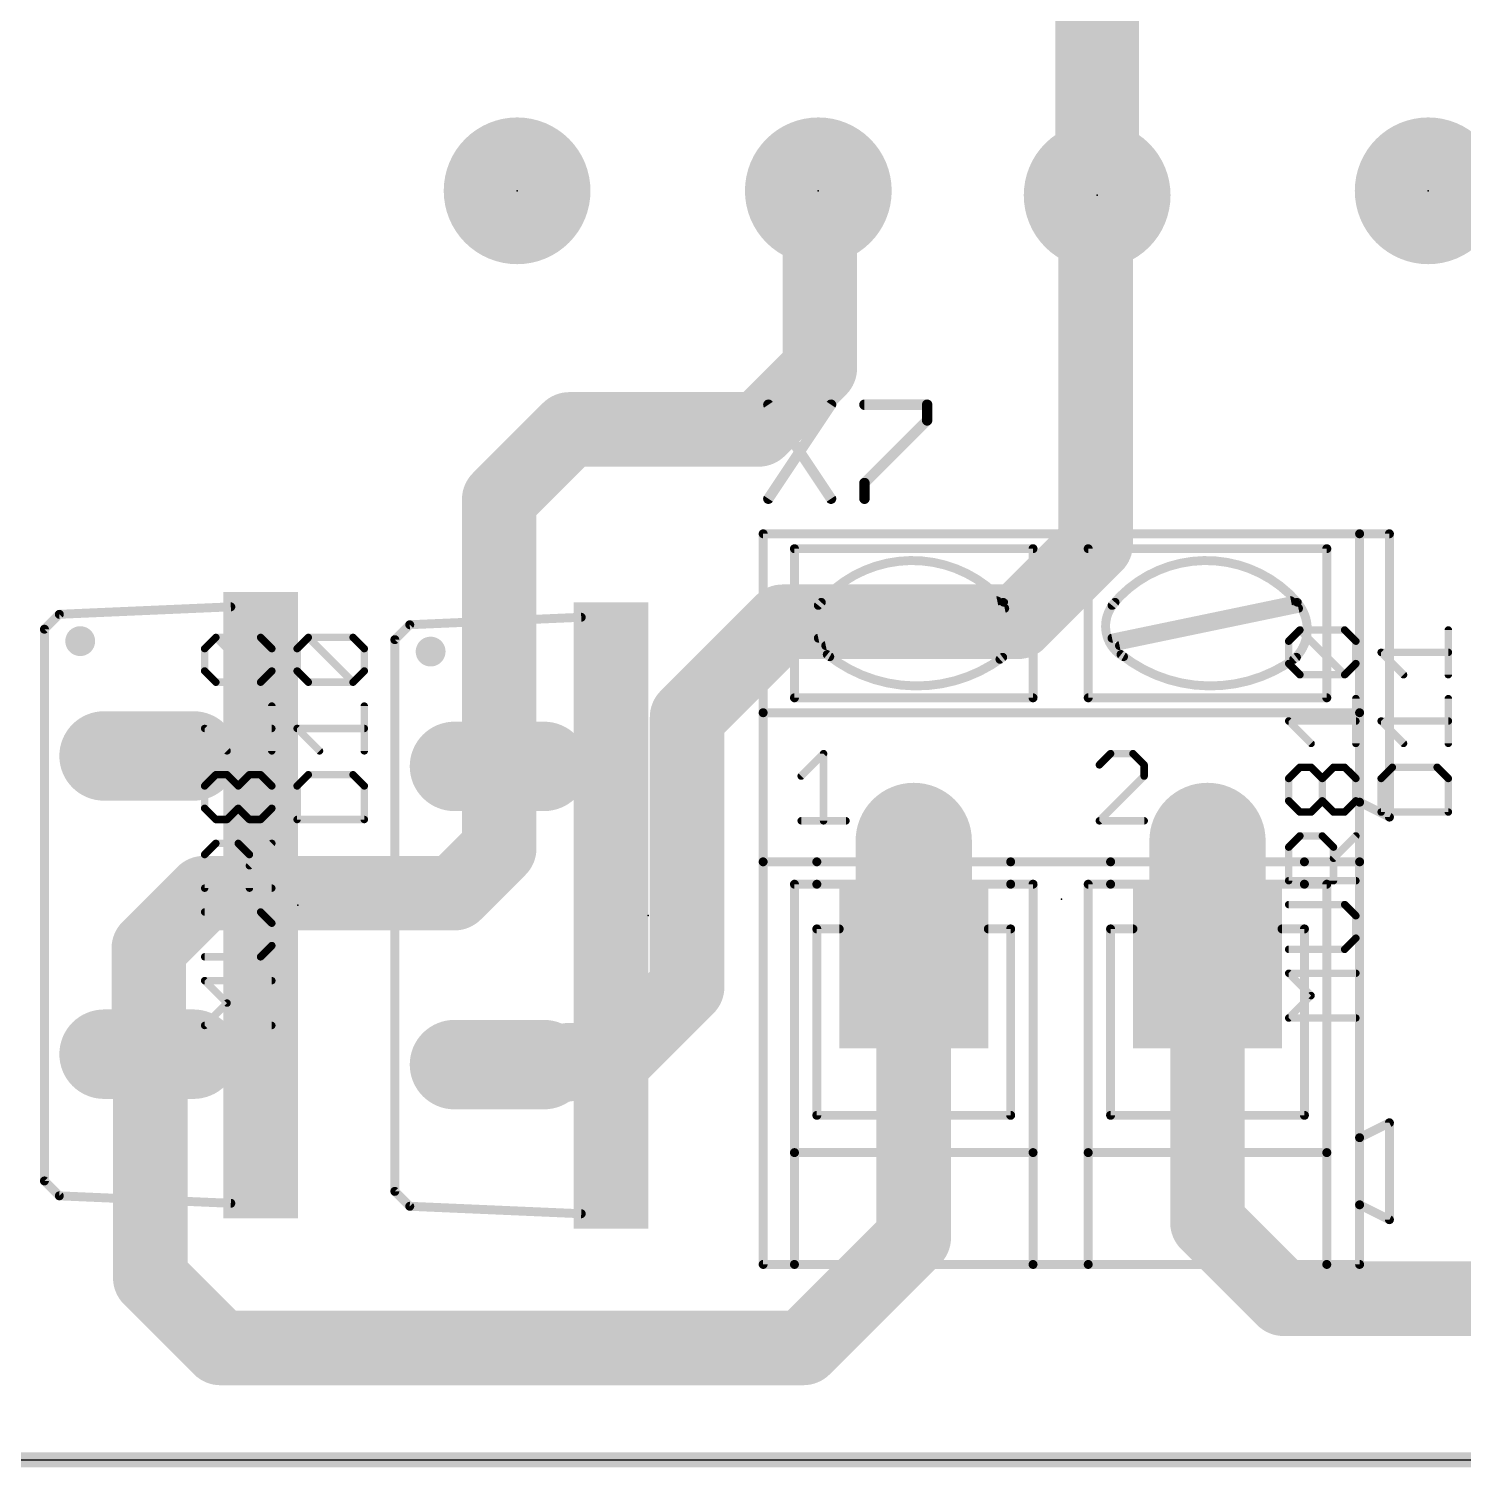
# Model space of a CAD drawing. Extents: x 0 to 165, y 0 to 217.
# Drawn here: x 81.24 to 105.68, y -0.13 to 24.38 of the extents above; entities that cross this region are included whole.
import ezdxf

# ---------------------------------------------------------------- set-up
doc = ezdxf.new("R2010")
doc.units = 0
for name, color, linetype in [('16', 175, 'CONTINUOUS'), ('17', 82, 'CONTINUOUS'), ('20', 7, 'CONTINUOUS'), ('21', 253, 'CONTINUOUS'), ('23', 7, 'CONTINUOUS'), ('25', 253, 'CONTINUOUS'), ('27', 253, 'CONTINUOUS'), ('51', 253, 'CONTINUOUS')]:
    doc.layers.add(name, color=color, linetype=linetype)

# ---------------------------------------------------------------- blocks, each defined once
blk = doc.blocks.new('RECT')
blk.add_solid([(-0.5, -0.5), (0.5, -0.5), (-0.5, 0.5), (0.5, 0.5)])
blk = doc.blocks.new('LONGP100')
at = {"const_width": 1}
blk.add_lwpolyline([(-0.5, 0), (0.5, 0)], dxfattribs=at)
at = {"const_width": 0.5}
for points in [[(-0.5, 0.25, 1), (-0.5, -0.25)], [(0.5, -0.25, 1), (0.5, 0.25)]]:
    blk.add_lwpolyline(points, format="xyb", dxfattribs=at)
blk = doc.blocks.new('ROUNDP')
at = {"const_width": 0.5}
blk.add_lwpolyline([(0, -0.25, 1), (0, 0.25, 1), (0, -0.25)], format="xyb", dxfattribs=at)

msp = doc.modelspace()

# ---------------------------------------------------------------- linework, layer by layer
at = {"layer": '16'}
for points, const_width in [([(99.441, 21.5392), (99.441, 40.513)], 1.4224), ([(94.7166, 21.59), (94.6912, 21.6154)], 1.27), ([(94.7166, 18.5928), (94.7166, 21.59)], 1.27), ([(99.4156, 21.5138), (99.441, 21.5392)], 1.27), ([(99.4156, 15.5956), (99.4156, 21.5138)], 1.27), ([(93.6752, 17.5514), (94.7166, 18.5928)], 1.27), ([(89.2556, 16.3576), (90.4494, 17.5514)], 1.27), ([(90.4494, 17.5514), (93.6752, 17.5514)], 1.27), ([(89.2556, 11.811), (89.2556, 16.3576)], 1.27), ([(98.0948, 14.2748), (99.4156, 15.5956)], 1.27), ([(92.456, 12.6492), (94.0816, 14.2748)], 1.27), ([(94.0816, 14.2748), (98.0948, 14.2748)], 1.27), ([(92.456, 8.0518), (92.456, 12.6492)], 1.27), ([(89.2556, 10.414), (89.2556, 11.811)], 1.27), ([(88.4936, 9.652), (89.2556, 10.414)], 1.27), ([(83.2866, 8.7122), (84.2264, 9.652)], 1.27), ([(84.2264, 9.652), (88.4936, 9.652)], 1.27), ([(96.3168, 9.5504), (96.3168, 3.7846)], 1.27), ([(101.3206, 9.5504), (101.3206, 4.0386)], 1.27), ([(83.2866, 6.9088), (83.2866, 8.7122)], 1.27), ([(91.2114, 6.8072), (92.456, 8.0518)], 1.27), ([(83.312, 6.8834), (83.2866, 6.9088)], 1.27), ([(83.312, 3.0988), (83.312, 6.8834)], 1.27), ([(89.2556, 6.731), (90.3732, 6.731)], 1.27), ([(90.3732, 6.731), (90.4494, 6.8072)], 1.27), ([(90.4494, 6.8072), (91.2114, 6.8072)], 1.27), ([(101.3206, 4.0386), (102.616, 2.7432)], 1.27), ([(96.3168, 3.7846), (94.4372, 1.905)], 1.27), ([(84.5058, 1.905), (83.312, 3.0988)], 1.27), ([(102.616, 2.7432), (106.7308, 2.7432)], 1.27), ([(94.4372, 1.905), (84.5058, 1.905)], 1.27), ([(165.1, 0), (0, 0)], 0.254)]:
    msp.add_lwpolyline(points, dxfattribs=dict(at, const_width=const_width))
for points, const_width in [([(94.9157, 21.8399, 1), (94.4667, 21.3909)], 0.635), ([(95.0341, 21.59, 1), (94.3991, 21.59)], 0.635), ([(94.4921, 21.3655, 1), (94.9411, 21.8145)], 0.635), ([(99.7331, 21.5138, 1), (99.0981, 21.5138)], 0.635), ([(99.1911, 21.7383, 1), (99.6401, 21.2893)], 0.635), ([(99.6655, 21.3147, 1), (99.2165, 21.7637)], 0.635), ([(99.0854, 21.5392, 1), (99.7966, 21.5392)], 0.7112), ([(94.9411, 18.3683, 1), (94.4921, 18.8173)], 0.635), ([(94.3991, 18.5928, 1), (95.0341, 18.5928)], 0.635), ([(90.4494, 17.8689, 1), (90.4494, 17.2339)], 0.635), ([(90.6739, 17.3269, 1), (90.2249, 17.7759)], 0.635), ([(93.6752, 17.2339, 1), (93.6752, 17.8689)], 0.635), ([(93.4507, 17.7759, 1), (93.8997, 17.3269)], 0.635), ([(89.5731, 16.3576, 1), (88.9381, 16.3576)], 0.635), ([(89.0311, 16.5821, 1), (89.4801, 16.1331)], 0.635), ([(99.6401, 15.3711, 1), (99.1911, 15.8201)], 0.635), ([(99.0981, 15.5956, 1), (99.7331, 15.5956)], 0.635), ([(94.0816, 14.5923, 1), (94.0816, 13.9573)], 0.635), ([(94.3061, 14.0503, 1), (93.8571, 14.4993)], 0.635), ([(97.8703, 14.4993, 1), (98.3193, 14.0503)], 0.635), ([(98.0948, 13.9573, 1), (98.0948, 14.5923)], 0.635), ([(92.7735, 12.6492, 1), (92.1385, 12.6492)], 0.635), ([(92.2315, 12.8737, 1), (92.6805, 12.4247)], 0.635), ([(89.5731, 11.811, 1), (88.9381, 11.811)], 0.635), ([(88.9381, 11.811, 1), (89.5731, 11.811)], 0.635), ([(89.4801, 10.1895, 1), (89.0311, 10.6385)], 0.635), ([(88.9381, 10.414, 1), (89.5731, 10.414)], 0.635), ([(84.2264, 9.9695, 1), (84.2264, 9.3345)], 0.635), ([(84.4509, 9.4275, 1), (84.0019, 9.8765)], 0.635), ([(88.2691, 9.8765, 1), (88.7181, 9.4275)], 0.635), ([(88.4936, 9.3345, 1), (88.4936, 9.9695)], 0.635), ([(96.6343, 9.5504, 1), (95.9993, 9.5504)], 0.635), ([(101.6381, 9.5504, 1), (101.0031, 9.5504)], 0.635), ([(83.6041, 8.7122, 1), (82.9691, 8.7122)], 0.635), ([(83.0621, 8.9367, 1), (83.5111, 8.4877)], 0.635), ([(92.6805, 7.8273, 1), (92.2315, 8.2763)], 0.635), ([(92.1385, 8.0518, 1), (92.7735, 8.0518)], 0.635), ([(83.5111, 7.1333, 1), (83.0621, 6.6843)], 0.635), ([(83.6295, 6.8834, 1), (82.9945, 6.8834)], 0.635), ([(83.0875, 6.6589, 1), (83.5365, 7.1079)], 0.635), ([(89.2556, 7.0485, 1), (89.2556, 6.4135)], 0.635), ([(90.4494, 7.1247, 1), (90.4494, 6.4897)], 0.635), ([(90.6739, 6.5827, 1), (90.2249, 7.0317)], 0.635), ([(90.3732, 6.4135, 1), (90.3732, 7.0485)], 0.635), ([(91.2114, 6.4897, 1), (91.2114, 7.1247)], 0.635), ([(82.9691, 6.9088, 1), (83.6041, 6.9088)], 0.635), ([(90.1487, 6.9555, 1), (90.5977, 6.5065)], 0.635), ([(90.9869, 7.0317, 1), (91.4359, 6.5827)], 0.635), ([(101.5451, 4.2631, 1), (101.0961, 3.8141)], 0.635), ([(96.5413, 3.5601, 1), (96.0923, 4.0091)], 0.635), ([(101.0031, 4.0386, 1), (101.6381, 4.0386)], 0.635), ([(95.9993, 3.7846, 1), (96.6343, 3.7846)], 0.635), ([(83.5365, 3.3233, 1), (83.0875, 2.8743)], 0.635), ([(82.9945, 3.0988, 1), (83.6295, 3.0988)], 0.635), ([(102.616, 3.0607, 1), (102.616, 2.4257)], 0.635), ([(102.3915, 2.5187, 1), (102.8405, 2.9677)], 0.635), ([(84.5058, 2.2225, 1), (84.5058, 1.5875)], 0.635), ([(94.4372, 1.5875, 1), (94.4372, 2.2225)], 0.635), ([(84.2813, 1.6805, 1), (84.7303, 2.1295)], 0.635), ([(94.2127, 2.1295, 1), (94.6617, 1.6805)], 0.635)]:
    msp.add_lwpolyline(points, format="xyb", dxfattribs=dict(at, const_width=const_width))
at = {"layer": '20'}
msp.add_line((0, 0), (165.08, 0), dxfattribs=at)
at = {"layer": '21'}
for points, const_width in [([(103.9114, 15.7734), (93.7514, 15.7734)], 0.1524), ([(93.7514, 12.7254), (93.7514, 15.7734)], 0.1524), ([(103.9114, 15.7734), (103.9114, 12.7254)], 0.1524), ([(103.9114, 15.7734), (104.4194, 15.7734)], 0.1524), ([(104.4194, 15.7734), (104.4194, 10.9474)], 0.1524), ([(94.2848, 12.9794), (94.2848, 15.5194)], 0.1524), ([(98.3488, 15.5194), (94.2848, 15.5194)], 0.1524), ([(98.3488, 12.9794), (98.3488, 15.5194)], 0.1524), ([(99.2886, 12.9794), (99.2886, 15.5194)], 0.1524), ([(99.2886, 15.5194), (103.3526, 15.5194)], 0.1524), ([(103.3526, 15.5194), (103.3526, 12.9794)], 0.1524), ([(94.6912, 13.9954), (97.7392, 14.6304)], 0.1524), ([(99.695, 13.9954), (102.743, 14.6304)], 0.1524), ([(81.7626, 14.4018), (81.5086, 14.1478)], 0.1524), ([(81.7626, 14.4018), (84.6836, 14.5288)], 0.1524), ([(94.8182, 13.8684), (97.8662, 14.5034)], 0.1524), ([(99.822, 13.8684), (102.87, 14.5034)], 0.1524), ([(81.5086, 4.7498), (81.5086, 14.1478)], 0.1524), ([(87.7316, 14.224), (87.4776, 13.97)], 0.1524), ([(87.7316, 14.224), (90.6526, 14.351)], 0.1524), ([(87.4776, 4.572), (87.4776, 13.97)], 0.1524), ([(98.3488, 12.9794), (94.2848, 12.9794)], 0.1524), ([(103.3526, 12.9794), (99.2886, 12.9794)], 0.1524), ([(93.7514, 10.1854), (93.7514, 12.7254)], 0.1524), ([(93.7514, 12.7254), (103.9114, 12.7254)], 0.1524), ([(103.9114, 12.7254), (103.9114, 11.2014)], 0.1524), ([(94.3991, 11.6466), (94.7804, 12.0279)], 0.127), ([(94.7804, 12.0279), (94.7804, 10.8839)], 0.127), ([(99.6698, 12.0279), (99.4791, 11.8372)], 0.127), ([(100.0511, 12.0279), (99.6698, 12.0279)], 0.127), ([(100.2418, 11.8372), (100.0511, 12.0279)], 0.127), ([(100.2418, 11.6466), (100.2418, 11.8372)], 0.127), ([(99.4791, 10.8839), (100.2418, 11.6466)], 0.127), ([(104.4194, 10.9474), (103.9114, 11.2014)], 0.1524), ([(103.9114, 11.2014), (103.9114, 10.1854)], 0.1524), ([(94.3991, 10.8839), (95.1617, 10.8839)], 0.127), ([(100.2418, 10.8839), (99.4791, 10.8839)], 0.127), ([(93.7514, 3.3274), (93.7514, 10.1854)], 0.1524), ([(93.7514, 10.1854), (94.6658, 10.1854)], 0.1524), ([(97.9678, 10.1854), (99.6696, 10.1854)], 0.1524), ([(103.9114, 10.1854), (102.9716, 10.1854)], 0.1524), ([(103.9114, 10.1854), (103.9114, 5.4864)], 0.1524), ([(94.2848, 9.8044), (94.2848, 5.2324)], 0.1524), ([(94.2848, 9.8044), (94.6658, 9.8044)], 0.1524), ([(98.3488, 9.8044), (97.9678, 9.8044)], 0.1524), ([(98.3488, 5.2324), (98.3488, 9.8044)], 0.1524), ([(99.2886, 5.2324), (99.2886, 9.8044)], 0.1524), ([(99.2886, 9.8044), (99.6696, 9.8044)], 0.1524), ([(103.3526, 9.8044), (102.9716, 9.8044)], 0.1524), ([(103.3526, 9.8044), (103.3526, 5.2324)], 0.1524), ([(94.6658, 5.8674), (94.6658, 9.0424)], 0.1524), ([(97.9678, 5.8674), (97.9678, 9.0424)], 0.1524), ([(99.6696, 5.8674), (99.6696, 9.0424)], 0.1524), ([(102.9716, 5.8674), (102.9716, 9.0424)], 0.1524), ([(97.9678, 5.8674), (94.6658, 5.8674)], 0.1524), ([(102.9716, 5.8674), (99.6696, 5.8674)], 0.1524), ([(104.4194, 5.7404), (103.9114, 5.4864)], 0.1524), ([(104.4194, 5.7404), (104.4194, 4.0894)], 0.1524), ([(103.9114, 5.4864), (103.9114, 4.3434)], 0.1524), ([(98.3488, 5.2324), (94.2848, 5.2324)], 0.1524), ([(94.2848, 5.2324), (94.2848, 3.3274)], 0.1524), ([(98.3488, 3.3274), (98.3488, 5.2324)], 0.1524), ([(99.2886, 3.3274), (99.2886, 5.2324)], 0.1524), ([(99.2886, 5.2324), (103.3526, 5.2324)], 0.1524), ([(103.3526, 5.2324), (103.3526, 3.3274)], 0.1524), ([(81.5086, 4.7498), (81.7626, 4.4958)], 0.1524), ([(84.6836, 4.3688), (81.7626, 4.4958)], 0.1524), ([(87.4776, 4.572), (87.7316, 4.318)], 0.1524), ([(104.4194, 4.0894), (103.9114, 4.3434)], 0.1524), ([(103.9114, 4.3434), (103.9114, 3.3274)], 0.1524), ([(90.6526, 4.191), (87.7316, 4.318)], 0.1524), ([(93.7514, 3.3274), (94.2848, 3.3274)], 0.1524), ([(94.2848, 3.3274), (98.3488, 3.3274)], 0.1524), ([(98.3488, 3.3274), (99.2886, 3.3274)], 0.1524), ([(99.2886, 3.3274), (103.3526, 3.3274)], 0.1524), ([(103.3526, 3.3274), (103.9114, 3.3274)], 0.1524)]:
    msp.add_lwpolyline(points, dxfattribs=dict(at, const_width=const_width))
for points, const_width in [([(93.7514, 15.8115, 1), (93.7514, 15.7353)], 0.0762), ([(93.7895, 15.7734, 1), (93.7133, 15.7734)], 0.0762), ([(103.9495, 15.7734, 1), (103.8733, 15.7734)], 0.0762), ([(103.9114, 15.8115, 1), (103.9114, 15.7353)], 0.0762), ([(103.9114, 15.7353, 1), (103.9114, 15.8115)], 0.0762), ([(104.4575, 15.7734, 1), (104.3813, 15.7734)], 0.0762), ([(104.4194, 15.7353, 1), (104.4194, 15.8115)], 0.0762), ([(94.3229, 15.5194, 1), (94.2467, 15.5194)], 0.0762), ([(94.2848, 15.5575, 1), (94.2848, 15.4813)], 0.0762), ([(98.3869, 15.5194, 1), (98.3107, 15.5194)], 0.0762), ([(98.3488, 15.4813, 1), (98.3488, 15.5575)], 0.0762), ([(99.3267, 15.5194, 1), (99.2505, 15.5194)], 0.0762), ([(99.2886, 15.5575, 1), (99.2886, 15.4813)], 0.0762), ([(103.3907, 15.5194, 1), (103.3145, 15.5194)], 0.0762), ([(103.3526, 15.4813, 1), (103.3526, 15.5575)], 0.0762), ([(97.8456, 14.6092, 0.4664), (94.6912, 14.5542)], 0.1524), ([(102.8492, 14.609, 0.4664), (99.695, 14.5542)], 0.1524), ([(97.747, 14.5931, 1), (97.7314, 14.6677)], 0.0762), ([(102.7508, 14.5931, 1), (102.7352, 14.6677)], 0.0762), ([(81.7609, 14.4399, 1), (81.7643, 14.3637)], 0.0762), ([(81.7895, 14.3749, 1), (81.7357, 14.4287)], 0.0762), ([(84.6853, 14.4907, 1), (84.6819, 14.5669)], 0.0762), ([(94.742, 14.605, 0.4889), (94.8857, 13.6801)], 0.1524), ([(94.6616, 14.5782, 1), (94.7208, 14.5302)], 0.0762), ([(94.7697, 14.5789, 1), (94.7143, 14.6311)], 0.0762), ([(97.785, 13.6353, 0.4171), (97.8407, 14.6049)], 0.1524), ([(97.869, 14.6304, 1), (97.8124, 14.5794)], 0.0762), ([(97.8168, 14.5842, 1), (97.8744, 14.6342)], 0.0762), ([(97.874, 14.4661, 1), (97.8584, 14.5407)], 0.0762), ([(99.7458, 14.605, 0.4889), (99.8895, 13.6801)], 0.1524), ([(99.6654, 14.5782, 1), (99.7246, 14.5302)], 0.0762), ([(99.7735, 14.5789, 1), (99.7181, 14.6311)], 0.0762), ([(102.7888, 13.6353, 0.4171), (102.8445, 14.6049)], 0.1524), ([(102.8728, 14.6304, 1), (102.8162, 14.5794)], 0.0762), ([(102.8204, 14.584, 1), (102.878, 14.634)], 0.0762), ([(102.8778, 14.4661, 1), (102.8622, 14.5407)], 0.0762), ([(81.5467, 14.1478, 1), (81.4705, 14.1478)], 0.0762), ([(81.4817, 14.1747, 1), (81.5355, 14.1209)], 0.0762), ([(87.7299, 14.2621, 1), (87.7333, 14.1859)], 0.0762), ([(87.7585, 14.1971, 1), (87.7047, 14.2509)], 0.0762), ([(90.6543, 14.3129, 1), (90.6509, 14.3891)], 0.0762), ([(82.1182, 13.8176, 1), (82.1182, 14.0716, 1), (82.1182, 13.8176)], 0.254), ([(87.5157, 13.97, 1), (87.4395, 13.97)], 0.0762), ([(87.4507, 13.9969, 1), (87.5045, 13.9431)], 0.0762), ([(88.0872, 13.6398, 1), (88.0872, 13.8938, 1), (88.0872, 13.6398)], 0.254), ([(94.6834, 14.0327, 1), (94.699, 13.9581)], 0.0762), ([(99.6872, 14.0327, 1), (99.7028, 13.9581)], 0.0762), ([(94.8104, 13.9057, 1), (94.826, 13.8311)], 0.0762), ([(94.8436, 13.716, 0.342), (97.8314, 13.6692)], 0.1524), ([(94.8674, 13.7458, 1), (94.8198, 13.6862)], 0.0762), ([(94.8672, 13.6468, 1), (94.9042, 13.7134)], 0.0762), ([(97.8543, 13.6387, 1), (97.8085, 13.6997)], 0.0762), ([(99.8142, 13.9057, 1), (99.8298, 13.8311)], 0.0762), ([(99.8474, 13.716, 0.342), (102.8352, 13.6693)], 0.1524), ([(99.8712, 13.7458, 1), (99.8236, 13.6862)], 0.0762), ([(99.871, 13.6468, 1), (99.908, 13.7134)], 0.0762), ([(102.8581, 13.6388, 1), (102.8123, 13.6998)], 0.0762), ([(97.7598, 13.6639, 1), (97.8102, 13.6067)], 0.0762), ([(102.7636, 13.6639, 1), (102.814, 13.6067)], 0.0762), ([(94.2848, 13.0175, 1), (94.2848, 12.9413)], 0.0762), ([(94.2467, 12.9794, 1), (94.3229, 12.9794)], 0.0762), ([(98.3107, 12.9794, 1), (98.3869, 12.9794)], 0.0762), ([(98.3488, 12.9413, 1), (98.3488, 13.0175)], 0.0762), ([(99.2886, 13.0175, 1), (99.2886, 12.9413)], 0.0762), ([(99.2505, 12.9794, 1), (99.3267, 12.9794)], 0.0762), ([(103.3145, 12.9794, 1), (103.3907, 12.9794)], 0.0762), ([(103.3526, 12.9413, 1), (103.3526, 13.0175)], 0.0762), ([(93.7895, 12.7254, 1), (93.7133, 12.7254)], 0.0762), ([(93.7514, 12.7635, 1), (93.7514, 12.6873)], 0.0762), ([(93.7133, 12.7254, 1), (93.7895, 12.7254)], 0.0762), ([(103.9495, 12.7254, 1), (103.8733, 12.7254)], 0.0762), ([(103.8733, 12.7254, 1), (103.9495, 12.7254)], 0.0762), ([(103.9114, 12.6873, 1), (103.9114, 12.7635)], 0.0762), ([(94.8122, 12.0279, 1), (94.7487, 12.0279)], 0.0635), ([(94.8029, 12.0054, 1), (94.758, 12.0503)], 0.0635), ([(99.6698, 12.0596, 1), (99.6698, 11.9961)], 0.0635), ([(99.6922, 12.0054, 1), (99.6473, 12.0503)], 0.0635), ([(100.0735, 12.0503, 1), (100.0286, 12.0054)], 0.0635), ([(100.0511, 11.9961, 1), (100.0511, 12.0596)], 0.0635), ([(99.4566, 11.8597, 1), (99.5016, 11.8148)], 0.0635), ([(100.2735, 11.8372, 1), (100.21, 11.8372)], 0.0635), ([(100.2193, 11.8148, 1), (100.2642, 11.8597)], 0.0635), ([(94.3766, 11.669, 1), (94.4216, 11.6241)], 0.0635), ([(100.21, 11.6466, 1), (100.2735, 11.6466)], 0.0635), ([(100.2642, 11.6241, 1), (100.2193, 11.669)], 0.0635), ([(103.9284, 11.2355, 1), (103.8944, 11.1673)], 0.0762), ([(103.9495, 11.2014, 1), (103.8733, 11.2014)], 0.0762), ([(103.8733, 11.2014, 1), (103.9495, 11.2014)], 0.0762), ([(94.3991, 10.9157, 1), (94.3991, 10.8521)], 0.0635), ([(94.7487, 10.8839, 1), (94.8122, 10.8839)], 0.0635), ([(95.1617, 10.8521, 1), (95.1617, 10.9157)], 0.0635), ([(99.4791, 10.9157, 1), (99.4791, 10.8521)], 0.0635), ([(99.4566, 10.9064, 1), (99.5016, 10.8614)], 0.0635), ([(100.2418, 10.8521, 1), (100.2418, 10.9157)], 0.0635), ([(104.3813, 10.9474, 1), (104.4575, 10.9474)], 0.0762), ([(104.4024, 10.9133, 1), (104.4364, 10.9815)], 0.0762), ([(93.7895, 10.1854, 1), (93.7133, 10.1854)], 0.0762), ([(93.7514, 10.2235, 1), (93.7514, 10.1473)], 0.0762), ([(93.7133, 10.1854, 1), (93.7895, 10.1854)], 0.0762), ([(94.6658, 10.1473, 1), (94.6658, 10.2235)], 0.0762), ([(97.9678, 10.2235, 1), (97.9678, 10.1473)], 0.0762), ([(99.6696, 10.1473, 1), (99.6696, 10.2235)], 0.0762), ([(102.9716, 10.2235, 1), (102.9716, 10.1473)], 0.0762), ([(103.9495, 10.1854, 1), (103.8733, 10.1854)], 0.0762), ([(103.8733, 10.1854, 1), (103.9495, 10.1854)], 0.0762), ([(103.9114, 10.1473, 1), (103.9114, 10.2235)], 0.0762), ([(94.3229, 9.8044, 1), (94.2467, 9.8044)], 0.0762), ([(94.2848, 9.8425, 1), (94.2848, 9.7663)], 0.0762), ([(94.6658, 9.7663, 1), (94.6658, 9.8425)], 0.0762), ([(97.9678, 9.8425, 1), (97.9678, 9.7663)], 0.0762), ([(98.3869, 9.8044, 1), (98.3107, 9.8044)], 0.0762), ([(98.3488, 9.7663, 1), (98.3488, 9.8425)], 0.0762), ([(99.3267, 9.8044, 1), (99.2505, 9.8044)], 0.0762), ([(99.2886, 9.8425, 1), (99.2886, 9.7663)], 0.0762), ([(99.6696, 9.7663, 1), (99.6696, 9.8425)], 0.0762), ([(102.9716, 9.8425, 1), (102.9716, 9.7663)], 0.0762), ([(103.3907, 9.8044, 1), (103.3145, 9.8044)], 0.0762), ([(103.3526, 9.7663, 1), (103.3526, 9.8425)], 0.0762), ([(94.7039, 9.0424, 1), (94.6277, 9.0424)], 0.0762), ([(98.0059, 9.0424, 1), (97.9297, 9.0424)], 0.0762), ([(99.7077, 9.0424, 1), (99.6315, 9.0424)], 0.0762), ([(103.0097, 9.0424, 1), (102.9335, 9.0424)], 0.0762), ([(94.6658, 5.9055, 1), (94.6658, 5.8293)], 0.0762), ([(94.6277, 5.8674, 1), (94.7039, 5.8674)], 0.0762), ([(97.9297, 5.8674, 1), (98.0059, 5.8674)], 0.0762), ([(97.9678, 5.8293, 1), (97.9678, 5.9055)], 0.0762), ([(99.6696, 5.9055, 1), (99.6696, 5.8293)], 0.0762), ([(99.6315, 5.8674, 1), (99.7077, 5.8674)], 0.0762), ([(102.9335, 5.8674, 1), (103.0097, 5.8674)], 0.0762), ([(102.9716, 5.8293, 1), (102.9716, 5.9055)], 0.0762), ([(104.4575, 5.7404, 1), (104.3813, 5.7404)], 0.0762), ([(104.4364, 5.7063, 1), (104.4024, 5.7745)], 0.0762), ([(103.9495, 5.4864, 1), (103.8733, 5.4864)], 0.0762), ([(103.8944, 5.5205, 1), (103.9284, 5.4523)], 0.0762), ([(103.8733, 5.4864, 1), (103.9495, 5.4864)], 0.0762), ([(94.2848, 5.2705, 1), (94.2848, 5.1943)], 0.0762), ([(94.3229, 5.2324, 1), (94.2467, 5.2324)], 0.0762), ([(94.2467, 5.2324, 1), (94.3229, 5.2324)], 0.0762), ([(98.3869, 5.2324, 1), (98.3107, 5.2324)], 0.0762), ([(98.3107, 5.2324, 1), (98.3869, 5.2324)], 0.0762), ([(98.3488, 5.1943, 1), (98.3488, 5.2705)], 0.0762), ([(99.3267, 5.2324, 1), (99.2505, 5.2324)], 0.0762), ([(99.2886, 5.2705, 1), (99.2886, 5.1943)], 0.0762), ([(99.2505, 5.2324, 1), (99.3267, 5.2324)], 0.0762), ([(103.3907, 5.2324, 1), (103.3145, 5.2324)], 0.0762), ([(103.3145, 5.2324, 1), (103.3907, 5.2324)], 0.0762), ([(103.3526, 5.1943, 1), (103.3526, 5.2705)], 0.0762), ([(81.4705, 4.7498, 1), (81.5467, 4.7498)], 0.0762), ([(81.5355, 4.7767, 1), (81.4817, 4.7229)], 0.0762), ([(81.7643, 4.5339, 1), (81.7609, 4.4577)], 0.0762), ([(81.7357, 4.4689, 1), (81.7895, 4.5227)], 0.0762), ([(84.6819, 4.3307, 1), (84.6853, 4.4069)], 0.0762), ([(87.4395, 4.572, 1), (87.5157, 4.572)], 0.0762), ([(87.5045, 4.5989, 1), (87.4507, 4.5451)], 0.0762), ([(103.9284, 4.3775, 1), (103.8944, 4.3093)], 0.0762), ([(103.9495, 4.3434, 1), (103.8733, 4.3434)], 0.0762), ([(87.7333, 4.3561, 1), (87.7299, 4.2799)], 0.0762), ([(87.7047, 4.2911, 1), (87.7585, 4.3449)], 0.0762), ([(90.6509, 4.1529, 1), (90.6543, 4.2291)], 0.0762), ([(103.8733, 4.3434, 1), (103.9495, 4.3434)], 0.0762), ([(104.3813, 4.0894, 1), (104.4575, 4.0894)], 0.0762), ([(104.4024, 4.0553, 1), (104.4364, 4.1235)], 0.0762), ([(93.7514, 3.3655, 1), (93.7514, 3.2893)], 0.0762), ([(93.7133, 3.3274, 1), (93.7895, 3.3274)], 0.0762), ([(94.2848, 3.3655, 1), (94.2848, 3.2893)], 0.0762), ([(94.2467, 3.3274, 1), (94.3229, 3.3274)], 0.0762), ([(94.2848, 3.2893, 1), (94.2848, 3.3655)], 0.0762), ([(98.3488, 3.3655, 1), (98.3488, 3.2893)], 0.0762), ([(98.3107, 3.3274, 1), (98.3869, 3.3274)], 0.0762), ([(98.3488, 3.2893, 1), (98.3488, 3.3655)], 0.0762), ([(99.2886, 3.3655, 1), (99.2886, 3.2893)], 0.0762), ([(99.2505, 3.3274, 1), (99.3267, 3.3274)], 0.0762), ([(99.2886, 3.2893, 1), (99.2886, 3.3655)], 0.0762), ([(103.3526, 3.3655, 1), (103.3526, 3.2893)], 0.0762), ([(103.3145, 3.3274, 1), (103.3907, 3.3274)], 0.0762), ([(103.3526, 3.2893, 1), (103.3526, 3.3655)], 0.0762), ([(103.8733, 3.3274, 1), (103.9495, 3.3274)], 0.0762), ([(103.9114, 3.2893, 1), (103.9114, 3.3655)], 0.0762)]:
    msp.add_lwpolyline(points, format="xyb", dxfattribs=dict(at, const_width=const_width))
at = {"layer": '23'}
for p in [(89.5604, 21.6154), (94.6912, 21.6154), (105.0798, 21.6154), (99.441, 21.5392), (85.8266, 9.4488), (98.8314, 9.5504), (91.7956, 9.271)]:
    msp.add_point(p, dxfattribs=at)
at = {"layer": '25'}
for points, const_width in [([(93.8403, 17.9719), (94.908, 16.3703)], 0.1778), ([(94.908, 17.9719), (93.8403, 16.3703)], 0.1778), ([(95.4775, 17.9719), (96.5452, 17.9719)], 0.1778), ([(96.5452, 17.9719), (96.5452, 17.7049)], 0.1778), ([(96.5452, 17.7049), (95.4775, 16.6372)], 0.1778), ([(95.4775, 16.6372), (95.4775, 16.3703)], 0.1778), ([(85.8129, 13.8171), (86.0036, 14.0077)], 0.127), ([(86.0036, 14.0077), (86.7662, 14.0077)], 0.127), ([(86.7662, 13.2451), (86.0036, 14.0077)], 0.127), ([(86.7662, 14.0077), (86.9569, 13.8171)], 0.127), ([(105.4227, 13.3721), (105.4227, 14.1347)], 0.127), ([(85.8129, 13.4358), (85.8129, 13.8171)], 0.127), ([(86.9569, 13.8171), (86.9569, 13.4358)], 0.127), ([(104.66, 13.3721), (104.2787, 13.7534)], 0.127), ([(104.2787, 13.7534), (105.4227, 13.7534)], 0.127), ([(86.0036, 13.2451), (85.8129, 13.4358)], 0.127), ([(86.9569, 13.4358), (86.7662, 13.2451)], 0.127), ([(86.7662, 13.2451), (86.0036, 13.2451)], 0.127), ([(105.4227, 12.2027), (105.4227, 12.9654)], 0.127), ([(86.9569, 12.0757), (86.9569, 12.8384)], 0.127), ([(86.1943, 12.0757), (85.8129, 12.457)], 0.127), ([(85.8129, 12.457), (86.9569, 12.457)], 0.127), ([(104.66, 12.2027), (104.2787, 12.584)], 0.127), ([(104.2787, 12.584), (105.4227, 12.584)], 0.127), ([(104.4694, 11.796), (104.2787, 11.6053)], 0.127), ([(105.232, 11.796), (104.4694, 11.796)], 0.127), ([(105.4227, 11.6053), (105.232, 11.796)], 0.127), ([(86.0036, 11.669), (85.8129, 11.4783)], 0.127), ([(85.8129, 11.4783), (85.8129, 10.9063)], 0.127), ([(86.7662, 11.669), (86.0036, 11.669)], 0.127), ([(86.9569, 11.4783), (86.7662, 11.669)], 0.127), ([(86.9569, 10.9063), (86.9569, 11.4783)], 0.127), ([(104.2787, 11.6053), (104.2787, 11.0333)], 0.127), ([(105.4227, 11.0333), (105.4227, 11.6053)], 0.127), ([(104.2787, 11.0333), (105.4227, 11.0333)], 0.127), ([(85.8129, 10.9063), (86.9569, 10.9063)], 0.127)]:
    msp.add_lwpolyline(points, dxfattribs=dict(at, const_width=const_width))
for points, const_width in [([(93.8773, 17.9965, 1), (93.8033, 17.9472)], 0.0889), ([(94.945, 17.9472, 1), (94.871, 17.9965)], 0.0889), ([(95.4775, 18.0163, 1), (95.4775, 17.9274)], 0.0889), ([(96.5896, 17.9719, 1), (96.5007, 17.9719)], 0.0889), ([(96.5452, 17.9274, 1), (96.5452, 18.0163)], 0.0889), ([(96.5007, 17.7049, 1), (96.5896, 17.7049)], 0.0889), ([(96.5766, 17.6735, 1), (96.5137, 17.7364)], 0.0889), ([(95.446, 16.6687, 1), (95.5089, 16.6058)], 0.0889), ([(95.5219, 16.6372, 1), (95.433, 16.6372)], 0.0889), ([(93.8033, 16.395, 1), (93.8773, 16.3456)], 0.0889), ([(94.871, 16.3456, 1), (94.945, 16.395)], 0.0889), ([(95.433, 16.3703, 1), (95.5219, 16.3703)], 0.0889), ([(86.0036, 14.0395, 1), (86.0036, 13.976)], 0.0635), ([(86.026, 14.0302, 1), (85.9811, 13.9853)], 0.0635), ([(86.026, 13.9853, 1), (85.9811, 14.0302)], 0.0635), ([(86.7887, 14.0302, 1), (86.7438, 13.9853)], 0.0635), ([(86.7662, 13.976, 1), (86.7662, 14.0395)], 0.0635), ([(105.4545, 14.1347, 1), (105.391, 14.1347)], 0.0635), ([(85.8447, 13.8171, 1), (85.7812, 13.8171)], 0.0635), ([(85.7905, 13.8395, 1), (85.8354, 13.7946)], 0.0635), ([(86.9887, 13.8171, 1), (86.9252, 13.8171)], 0.0635), ([(86.9344, 13.7946, 1), (86.9794, 13.8395)], 0.0635), ([(104.2787, 13.7852, 1), (104.2787, 13.7217)], 0.0635), ([(104.3012, 13.7759, 1), (104.2563, 13.731)], 0.0635), ([(105.4227, 13.7217, 1), (105.4227, 13.7852)], 0.0635), ([(85.8354, 13.4582, 1), (85.7905, 13.4133)], 0.0635), ([(86.9794, 13.4133, 1), (86.9344, 13.4582)], 0.0635), ([(85.7812, 13.4358, 1), (85.8447, 13.4358)], 0.0635), ([(86.0036, 13.2768, 1), (86.0036, 13.2133)], 0.0635), ([(85.9811, 13.2226, 1), (86.026, 13.2675)], 0.0635), ([(86.7438, 13.2675, 1), (86.7887, 13.2226)], 0.0635), ([(86.7438, 13.2226, 1), (86.7887, 13.2675)], 0.0635), ([(86.7662, 13.2133, 1), (86.7662, 13.2768)], 0.0635), ([(86.9252, 13.4358, 1), (86.9887, 13.4358)], 0.0635), ([(104.6376, 13.3496, 1), (104.6825, 13.3945)], 0.0635), ([(105.391, 13.3721, 1), (105.4545, 13.3721)], 0.0635), ([(105.4545, 12.9654, 1), (105.391, 12.9654)], 0.0635), ([(86.9887, 12.8384, 1), (86.9252, 12.8384)], 0.0635), ([(85.8129, 12.4888, 1), (85.8129, 12.4253)], 0.0635), ([(85.8354, 12.4795, 1), (85.7905, 12.4346)], 0.0635), ([(86.9569, 12.4253, 1), (86.9569, 12.4888)], 0.0635), ([(104.2787, 12.6158, 1), (104.2787, 12.5523)], 0.0635), ([(104.3012, 12.6065, 1), (104.2563, 12.5616)], 0.0635), ([(105.4227, 12.5523, 1), (105.4227, 12.6158)], 0.0635), ([(104.6376, 12.1802, 1), (104.6825, 12.2252)], 0.0635), ([(86.1718, 12.0532, 1), (86.2167, 12.0982)], 0.0635), ([(86.9252, 12.0757, 1), (86.9887, 12.0757)], 0.0635), ([(105.391, 12.2027, 1), (105.4545, 12.2027)], 0.0635), ([(104.4694, 11.8277, 1), (104.4694, 11.7642)], 0.0635), ([(104.4918, 11.7735, 1), (104.4469, 11.8184)], 0.0635), ([(105.2545, 11.8184, 1), (105.2096, 11.7735)], 0.0635), ([(105.232, 11.7642, 1), (105.232, 11.8277)], 0.0635), ([(85.8447, 11.4783, 1), (85.7812, 11.4783)], 0.0635), ([(85.7905, 11.5007, 1), (85.8354, 11.4558)], 0.0635), ([(86.0036, 11.7007, 1), (86.0036, 11.6372)], 0.0635), ([(86.026, 11.6465, 1), (85.9811, 11.6914)], 0.0635), ([(86.7887, 11.6914, 1), (86.7438, 11.6465)], 0.0635), ([(86.7662, 11.6372, 1), (86.7662, 11.7007)], 0.0635), ([(86.9887, 11.4783, 1), (86.9252, 11.4783)], 0.0635), ([(86.9344, 11.4558, 1), (86.9794, 11.5007)], 0.0635), ([(104.3105, 11.6053, 1), (104.247, 11.6053)], 0.0635), ([(104.2563, 11.6277, 1), (104.3012, 11.5828)], 0.0635), ([(105.4545, 11.6053, 1), (105.391, 11.6053)], 0.0635), ([(105.4002, 11.5828, 1), (105.4452, 11.6277)], 0.0635), ([(104.2787, 11.0651, 1), (104.2787, 11.0016)], 0.0635), ([(104.247, 11.0333, 1), (104.3105, 11.0333)], 0.0635), ([(105.391, 11.0333, 1), (105.4545, 11.0333)], 0.0635), ([(105.4227, 11.0016, 1), (105.4227, 11.0651)], 0.0635), ([(85.8129, 10.9381, 1), (85.8129, 10.8746)], 0.0635), ([(85.7812, 10.9063, 1), (85.8447, 10.9063)], 0.0635), ([(86.9252, 10.9063, 1), (86.9887, 10.9063)], 0.0635), ([(86.9569, 10.8746, 1), (86.9569, 10.9381)], 0.0635)]:
    msp.add_lwpolyline(points, format="xyb", dxfattribs=dict(at, const_width=const_width))
at = {"layer": '27', "const_width": 0.127}
for points in [[(84.2381, 13.8171), (84.4288, 14.0077)], [(84.4288, 14.0077), (85.1914, 14.0077)], [(85.1914, 13.2451), (84.4288, 14.0077)], [(85.1914, 14.0077), (85.3821, 13.8171)], [(102.7039, 13.9441), (102.8946, 14.1347)], [(102.7039, 13.5628), (102.7039, 13.9441)], [(102.8946, 14.1347), (103.6572, 14.1347)], [(103.6572, 13.3721), (102.8946, 14.1347)], [(103.6572, 14.1347), (103.8479, 13.9441)], [(103.8479, 13.9441), (103.8479, 13.5628)], [(84.2381, 13.4358), (84.2381, 13.8171)], [(85.3821, 13.8171), (85.3821, 13.4358)], [(84.4288, 13.2451), (84.2381, 13.4358)], [(85.3821, 13.4358), (85.1914, 13.2451)], [(102.8946, 13.3721), (102.7039, 13.5628)], [(103.8479, 13.5628), (103.6572, 13.3721)], [(85.1914, 13.2451), (84.4288, 13.2451)], [(103.6572, 13.3721), (102.8946, 13.3721)], [(103.8479, 12.2027), (103.8479, 12.9653)], [(85.3821, 12.0757), (85.3821, 12.8383)], [(84.6195, 12.0757), (84.2381, 12.457)], [(84.2381, 12.457), (85.3821, 12.457)], [(103.0853, 12.2027), (102.7039, 12.584)], [(102.7039, 12.584), (103.8479, 12.584)], [(102.7039, 11.6053), (102.8946, 11.7959)], [(102.8946, 11.7959), (103.0853, 11.7959)], [(103.0853, 11.7959), (103.2759, 11.6053)], [(103.2759, 11.6053), (103.4666, 11.7959)], [(103.4666, 11.7959), (103.6572, 11.7959)], [(103.6572, 11.7959), (103.8479, 11.6053)], [(84.2381, 11.4783), (84.4288, 11.6689)], [(84.2381, 11.097), (84.2381, 11.4783)], [(84.4288, 11.6689), (84.6195, 11.6689)], [(84.6195, 11.6689), (84.8101, 11.4783)], [(84.8101, 11.4783), (85.0008, 11.6689)], [(84.8101, 11.097), (84.8101, 11.4783)], [(85.0008, 11.6689), (85.1914, 11.6689)], [(85.1914, 11.6689), (85.3821, 11.4783)], [(85.3821, 11.4783), (85.3821, 11.097)], [(102.7039, 11.224), (102.7039, 11.6053)], [(103.2759, 11.224), (103.2759, 11.6053)], [(103.8479, 11.6053), (103.8479, 11.224)], [(102.8946, 11.0333), (102.7039, 11.224)], [(103.2759, 11.224), (103.0853, 11.0333)], [(103.4666, 11.0333), (103.2759, 11.224)], [(103.8479, 11.224), (103.6572, 11.0333)], [(84.4288, 10.9063), (84.2381, 11.097)], [(84.8101, 11.097), (84.6195, 10.9063)], [(85.0008, 10.9063), (84.8101, 11.097)], [(85.3821, 11.097), (85.1914, 10.9063)], [(103.0853, 11.0333), (102.8946, 11.0333)], [(103.6572, 11.0333), (103.4666, 11.0333)], [(84.6195, 10.9063), (84.4288, 10.9063)], [(85.1914, 10.9063), (85.0008, 10.9063)], [(84.2381, 10.3089), (84.4288, 10.4995)], [(84.4288, 10.4995), (84.8101, 10.4995)], [(84.8101, 10.4995), (85.0008, 10.3089)], [(85.0008, 10.1182), (85.3821, 10.4995)], [(102.7039, 10.4359), (102.8946, 10.6265)], [(102.8946, 10.6265), (103.2759, 10.6265)], [(103.2759, 10.6265), (103.4666, 10.4359)], [(103.4666, 10.2452), (103.8479, 10.6265)], [(84.2381, 9.7369), (84.2381, 10.3089)], [(85.0008, 10.3089), (85.0008, 9.7369)], [(102.7039, 9.8639), (102.7039, 10.4359)], [(103.4666, 10.4359), (103.4666, 9.8639)], [(103.8479, 9.8639), (102.7039, 9.8639)], [(85.3821, 9.7369), (84.2381, 9.7369)], [(85.1914, 9.3301), (84.2381, 9.3301)], [(85.3821, 9.1395), (85.1914, 9.3301)], [(103.6572, 9.4572), (102.7039, 9.4572)], [(103.8479, 9.2665), (103.6572, 9.4572)], [(103.8479, 8.8852), (103.8479, 9.2665)], [(85.3821, 8.7582), (85.3821, 9.1395)], [(85.1914, 8.5675), (85.3821, 8.7582)], [(103.6572, 8.6945), (103.8479, 8.8852)], [(84.2381, 8.5675), (85.1914, 8.5675)], [(102.7039, 8.6945), (103.6572, 8.6945)], [(103.0853, 7.9064), (102.7039, 8.2878)], [(102.7039, 8.2878), (103.8479, 8.2878)], [(84.6195, 7.7794), (84.2381, 8.1608)], [(84.2381, 8.1608), (85.3821, 8.1608)], [(84.2381, 7.3981), (84.6195, 7.7794)], [(102.7039, 7.5251), (103.0853, 7.9064)], [(85.3821, 7.3981), (84.2381, 7.3981)], [(103.8479, 7.5251), (102.7039, 7.5251)]]:
    msp.add_lwpolyline(points, dxfattribs=at)
at = {"layer": '27', "const_width": 0.0635}
for points in [[(84.4288, 14.0395, 1), (84.4288, 13.976)], [(84.4512, 14.0302, 1), (84.4063, 13.9853)], [(84.4512, 13.9853, 1), (84.4063, 14.0302)], [(85.2139, 14.0302, 1), (85.169, 13.9853)], [(85.1914, 13.976, 1), (85.1914, 14.0395)], [(102.7357, 13.9441, 1), (102.6722, 13.9441)], [(102.6815, 13.9665, 1), (102.7264, 13.9216)], [(102.8946, 14.1665, 1), (102.8946, 14.103)], [(102.917, 14.1572, 1), (102.8721, 14.1123)], [(102.917, 14.1123, 1), (102.8721, 14.1572)], [(103.6797, 14.1572, 1), (103.6348, 14.1123)], [(103.6572, 14.103, 1), (103.6572, 14.1665)], [(103.8797, 13.9441, 1), (103.8162, 13.9441)], [(103.8254, 13.9216, 1), (103.8704, 13.9665)], [(84.2699, 13.8171, 1), (84.2064, 13.8171)], [(84.2157, 13.8395, 1), (84.2606, 13.7946)], [(85.4139, 13.8171, 1), (85.3504, 13.8171)], [(85.3596, 13.7946, 1), (85.4046, 13.8395)], [(84.2606, 13.4582, 1), (84.2157, 13.4133)], [(85.4046, 13.4133, 1), (85.3596, 13.4582)], [(102.7264, 13.5852, 1), (102.6815, 13.5403)], [(102.6722, 13.5628, 1), (102.7357, 13.5628)], [(103.8162, 13.5628, 1), (103.8797, 13.5628)], [(103.8704, 13.5403, 1), (103.8254, 13.5852)], [(84.2064, 13.4358, 1), (84.2699, 13.4358)], [(84.4288, 13.2768, 1), (84.4288, 13.2133)], [(84.4063, 13.2226, 1), (84.4512, 13.2675)], [(85.169, 13.2675, 1), (85.2139, 13.2226)], [(85.169, 13.2226, 1), (85.2139, 13.2675)], [(85.1914, 13.2133, 1), (85.1914, 13.2768)], [(85.3504, 13.4358, 1), (85.4139, 13.4358)], [(102.8946, 13.4038, 1), (102.8946, 13.3403)], [(102.8721, 13.3496, 1), (102.917, 13.3945)], [(103.6348, 13.3945, 1), (103.6797, 13.3496)], [(103.6348, 13.3496, 1), (103.6797, 13.3945)], [(103.6572, 13.3403, 1), (103.6572, 13.4038)], [(103.8797, 12.9653, 1), (103.8162, 12.9653)], [(85.4139, 12.8383, 1), (85.3504, 12.8383)], [(84.2381, 12.4888, 1), (84.2381, 12.4253)], [(84.2606, 12.4795, 1), (84.2157, 12.4346)], [(85.3821, 12.4253, 1), (85.3821, 12.4888)], [(102.7039, 12.6158, 1), (102.7039, 12.5523)], [(102.7264, 12.6065, 1), (102.6815, 12.5616)], [(103.8479, 12.5523, 1), (103.8479, 12.6158)], [(103.0628, 12.1802, 1), (103.1077, 12.2251)], [(84.597, 12.0532, 1), (84.6419, 12.0981)], [(85.3504, 12.0757, 1), (85.4139, 12.0757)], [(103.8162, 12.2027, 1), (103.8797, 12.2027)], [(102.8946, 11.8277, 1), (102.8946, 11.7642)], [(102.917, 11.7735, 1), (102.8721, 11.8184)], [(103.1077, 11.8184, 1), (103.0628, 11.7735)], [(103.0853, 11.7642, 1), (103.0853, 11.8277)], [(103.4666, 11.8277, 1), (103.4666, 11.7642)], [(103.489, 11.7735, 1), (103.4441, 11.8184)], [(103.6797, 11.8184, 1), (103.6348, 11.7735)], [(103.6572, 11.7642, 1), (103.6572, 11.8277)], [(84.2699, 11.4783, 1), (84.2064, 11.4783)], [(84.2157, 11.5007, 1), (84.2606, 11.4558)], [(84.4288, 11.7007, 1), (84.4288, 11.6372)], [(84.4512, 11.6465, 1), (84.4063, 11.6914)], [(84.6419, 11.6914, 1), (84.597, 11.6465)], [(84.6195, 11.6372, 1), (84.6195, 11.7007)], [(84.8419, 11.4783, 1), (84.7784, 11.4783)], [(84.7877, 11.5007, 1), (84.8326, 11.4558)], [(84.7877, 11.4558, 1), (84.8326, 11.5007)], [(85.0008, 11.7007, 1), (85.0008, 11.6372)], [(85.0232, 11.6465, 1), (84.9783, 11.6914)], [(85.2139, 11.6914, 1), (85.169, 11.6465)], [(85.1914, 11.6372, 1), (85.1914, 11.7007)], [(85.4139, 11.4783, 1), (85.3504, 11.4783)], [(85.3596, 11.4558, 1), (85.4046, 11.5007)], [(102.7357, 11.6053, 1), (102.6722, 11.6053)], [(102.6815, 11.6277, 1), (102.7264, 11.5828)], [(103.3077, 11.6053, 1), (103.2442, 11.6053)], [(103.2535, 11.6277, 1), (103.2984, 11.5828)], [(103.2535, 11.5828, 1), (103.2984, 11.6277)], [(103.8797, 11.6053, 1), (103.8162, 11.6053)], [(103.8254, 11.5828, 1), (103.8704, 11.6277)], [(102.7264, 11.2464, 1), (102.6815, 11.2015)], [(103.2984, 11.2464, 1), (103.2535, 11.2015)], [(103.2984, 11.2015, 1), (103.2535, 11.2464)], [(103.8704, 11.2015, 1), (103.8254, 11.2464)], [(84.2064, 11.097, 1), (84.2699, 11.097)], [(84.2606, 11.1194, 1), (84.2157, 11.0745)], [(84.8326, 11.1194, 1), (84.7877, 11.0745)], [(84.7784, 11.097, 1), (84.8419, 11.097)], [(84.8326, 11.0745, 1), (84.7877, 11.1194)], [(85.3504, 11.097, 1), (85.4139, 11.097)], [(85.4046, 11.0745, 1), (85.3596, 11.1194)], [(102.6722, 11.224, 1), (102.7357, 11.224)], [(102.8946, 11.065, 1), (102.8946, 11.0015)], [(102.8721, 11.0108, 1), (102.917, 11.0557)], [(103.0628, 11.0557, 1), (103.1077, 11.0108)], [(103.0853, 11.0015, 1), (103.0853, 11.065)], [(103.2442, 11.224, 1), (103.3077, 11.224)], [(103.4666, 11.065, 1), (103.4666, 11.0015)], [(103.4441, 11.0108, 1), (103.489, 11.0557)], [(103.6348, 11.0557, 1), (103.6797, 11.0108)], [(103.6572, 11.0015, 1), (103.6572, 11.065)], [(103.8162, 11.224, 1), (103.8797, 11.224)], [(84.4288, 10.938, 1), (84.4288, 10.8745)], [(84.4063, 10.8838, 1), (84.4512, 10.9287)], [(84.597, 10.9287, 1), (84.6419, 10.8838)], [(84.6195, 10.8745, 1), (84.6195, 10.938)], [(85.0008, 10.938, 1), (85.0008, 10.8745)], [(84.9783, 10.8838, 1), (85.0232, 10.9287)], [(85.169, 10.9287, 1), (85.2139, 10.8838)], [(85.1914, 10.8745, 1), (85.1914, 10.938)], [(84.4288, 10.5313, 1), (84.4288, 10.4678)], [(84.4512, 10.4771, 1), (84.4063, 10.522)], [(84.8326, 10.522, 1), (84.7877, 10.4771)], [(84.8101, 10.4678, 1), (84.8101, 10.5313)], [(85.4046, 10.4771, 1), (85.3596, 10.522)], [(102.8946, 10.6583, 1), (102.8946, 10.5948)], [(102.917, 10.6041, 1), (102.8721, 10.649)], [(103.2984, 10.649, 1), (103.2535, 10.6041)], [(103.2759, 10.5948, 1), (103.2759, 10.6583)], [(103.8704, 10.6041, 1), (103.8254, 10.649)], [(84.2699, 10.3089, 1), (84.2064, 10.3089)], [(84.2157, 10.3313, 1), (84.2606, 10.2864)], [(85.0325, 10.3089, 1), (84.969, 10.3089)], [(84.9783, 10.2864, 1), (85.0232, 10.3313)], [(102.7357, 10.4359, 1), (102.6722, 10.4359)], [(102.6815, 10.4583, 1), (102.7264, 10.4134)], [(103.4983, 10.4359, 1), (103.4348, 10.4359)], [(103.4441, 10.2677, 1), (103.489, 10.2228)], [(103.4441, 10.4134, 1), (103.489, 10.4583)], [(84.9783, 10.1407, 1), (85.0232, 10.0958)], [(102.7039, 9.8956, 1), (102.7039, 9.8321)], [(102.6722, 9.8639, 1), (102.7357, 9.8639)], [(103.4348, 9.8639, 1), (103.4983, 9.8639)], [(103.8479, 9.8321, 1), (103.8479, 9.8956)], [(84.2381, 9.7686, 1), (84.2381, 9.7051)], [(84.2064, 9.7369, 1), (84.2699, 9.7369)], [(84.969, 9.7369, 1), (85.0325, 9.7369)], [(85.3821, 9.7051, 1), (85.3821, 9.7686)], [(84.2381, 9.3619, 1), (84.2381, 9.2984)], [(85.2139, 9.3526, 1), (85.169, 9.3077)], [(85.1914, 9.2984, 1), (85.1914, 9.3619)], [(102.7039, 9.4889, 1), (102.7039, 9.4254)], [(103.6797, 9.4796, 1), (103.6348, 9.4347)], [(103.6572, 9.4254, 1), (103.6572, 9.4889)], [(103.8797, 9.2665, 1), (103.8162, 9.2665)], [(103.8254, 9.244, 1), (103.8704, 9.2889)], [(85.4139, 9.1395, 1), (85.3504, 9.1395)], [(85.3596, 9.117, 1), (85.4046, 9.1619)], [(85.4046, 8.7357, 1), (85.3596, 8.7806)], [(103.8162, 8.8852, 1), (103.8797, 8.8852)], [(103.8704, 8.8627, 1), (103.8254, 8.9076)], [(84.2381, 8.5993, 1), (84.2381, 8.5358)], [(85.169, 8.59, 1), (85.2139, 8.545)], [(85.1914, 8.5358, 1), (85.1914, 8.5993)], [(85.3504, 8.7582, 1), (85.4139, 8.7582)], [(102.7039, 8.7263, 1), (102.7039, 8.6627)], [(103.6348, 8.717, 1), (103.6797, 8.672)], [(103.6572, 8.6627, 1), (103.6572, 8.7263)], [(102.7039, 8.3195, 1), (102.7039, 8.256)], [(102.7264, 8.3102, 1), (102.6815, 8.2653)], [(103.8479, 8.256, 1), (103.8479, 8.3195)], [(84.2381, 8.1925, 1), (84.2381, 8.129)], [(84.2606, 8.1832, 1), (84.2157, 8.1383)], [(85.3821, 8.129, 1), (85.3821, 8.1925)], [(84.6419, 7.757, 1), (84.597, 7.8019)], [(103.1077, 7.884, 1), (103.0628, 7.9289)], [(103.0628, 7.884, 1), (103.1077, 7.9289)], [(84.597, 7.757, 1), (84.6419, 7.8019)], [(84.2381, 7.4299, 1), (84.2381, 7.3664)], [(84.2157, 7.4206, 1), (84.2606, 7.3757)], [(85.3821, 7.3664, 1), (85.3821, 7.4299)], [(102.7039, 7.5569, 1), (102.7039, 7.4934)], [(102.6815, 7.5476, 1), (102.7264, 7.5027)], [(103.8479, 7.4934, 1), (103.8479, 7.5569)]]:
    msp.add_lwpolyline(points, format="xyb", dxfattribs=at)
at = {"layer": '51', "const_width": 0.1524}
for points in [[(94.6658, 10.1854), (97.9678, 10.1854)], [(102.9716, 10.1854), (99.6696, 10.1854)], [(97.9678, 9.8044), (94.6658, 9.8044)], [(99.6696, 9.8044), (102.9716, 9.8044)], [(94.6658, 9.0424), (95.0468, 9.0424)], [(97.9678, 9.0424), (97.5868, 9.0424)], [(99.6696, 9.0424), (100.0506, 9.0424)], [(102.9716, 9.0424), (102.5906, 9.0424)]]:
    msp.add_lwpolyline(points, dxfattribs=at)
at = {"layer": '51', "const_width": 0.0762}
for points in [[(94.6658, 10.2235, 1), (94.6658, 10.1473)], [(97.9678, 10.1473, 1), (97.9678, 10.2235)], [(99.6696, 10.2235, 1), (99.6696, 10.1473)], [(102.9716, 10.1473, 1), (102.9716, 10.2235)], [(94.6658, 9.8425, 1), (94.6658, 9.7663)], [(97.9678, 9.7663, 1), (97.9678, 9.8425)], [(99.6696, 9.8425, 1), (99.6696, 9.7663)], [(102.9716, 9.7663, 1), (102.9716, 9.8425)], [(94.6658, 9.0805, 1), (94.6658, 9.0043)], [(95.0468, 9.0043, 1), (95.0468, 9.0805)], [(97.5868, 9.0805, 1), (97.5868, 9.0043)], [(97.9678, 9.0043, 1), (97.9678, 9.0805)], [(99.6696, 9.0805, 1), (99.6696, 9.0043)], [(100.0506, 9.0043, 1), (100.0506, 9.0805)], [(102.5906, 9.0805, 1), (102.5906, 9.0043)], [(102.9716, 9.0043, 1), (102.9716, 9.0805)]]:
    msp.add_lwpolyline(points, format="xyb", dxfattribs=at)

# ---------------------------------------------------------------- block references
at = {"layer": '17'}
for name, p, xscale, yscale in [('ROUNDP', (89.5604, 21.6154), 2.5, 2.5), ('ROUNDP', (94.6912, 21.6154), 2.5, 2.5), ('ROUNDP', (99.441, 21.5392), 2.5, 2.5), ('ROUNDP', (105.0798, 21.6154), 2.5, 2.5), ('LONGP100', (83.2866, 11.9888), 1.524, 1.524), ('LONGP100', (89.2556, 11.811), 1.524, 1.524), ('LONGP100', (83.2866, 6.9088), 1.524, 1.524), ('LONGP100', (89.2556, 6.731), 1.524, 1.524)]:
    msp.add_blockref(name, p, dxfattribs=dict(at, xscale=xscale, yscale=yscale))
at = {"layer": '17', "xscale": 1.9812, "yscale": 1.9812, "rotation": 90}
for p in [(96.3168, 9.5504), (101.3206, 9.5504)]:
    msp.add_blockref('LONGP100', p, dxfattribs=at)
at = {"layer": '21', "rotation": 270}
for p, xscale, yscale in [((84.8106, 13.8303), 1.905, 0.508), ((85.4456, 9.4488), 10.668, 0.762), ((90.7796, 13.6525), 1.905, 0.508), ((91.4146, 9.271), 10.668, 0.762), ((84.8106, 9.4488), 3.302, 0.508), ((90.7796, 9.271), 3.302, 0.508), ((84.8106, 5.0673), 1.905, 0.508), ((90.7796, 4.8895), 1.905, 0.508)]:
    msp.add_blockref('RECT', p, dxfattribs=dict(at, xscale=xscale, yscale=yscale))
at = {"layer": '51', "xscale": 1.778, "yscale": 0.508, "rotation": 270}
for p in [(84.8106, 11.9888), (90.7796, 11.811), (84.8106, 6.9088), (90.7796, 6.731)]:
    msp.add_blockref('RECT', p, dxfattribs=at)
at = {"layer": '51', "xscale": 2.54, "yscale": 2.794}
for p in [(96.3168, 8.4074), (101.3206, 8.4074)]:
    msp.add_blockref('RECT', p, dxfattribs=at)

doc.saveas('drawing.dxf')
